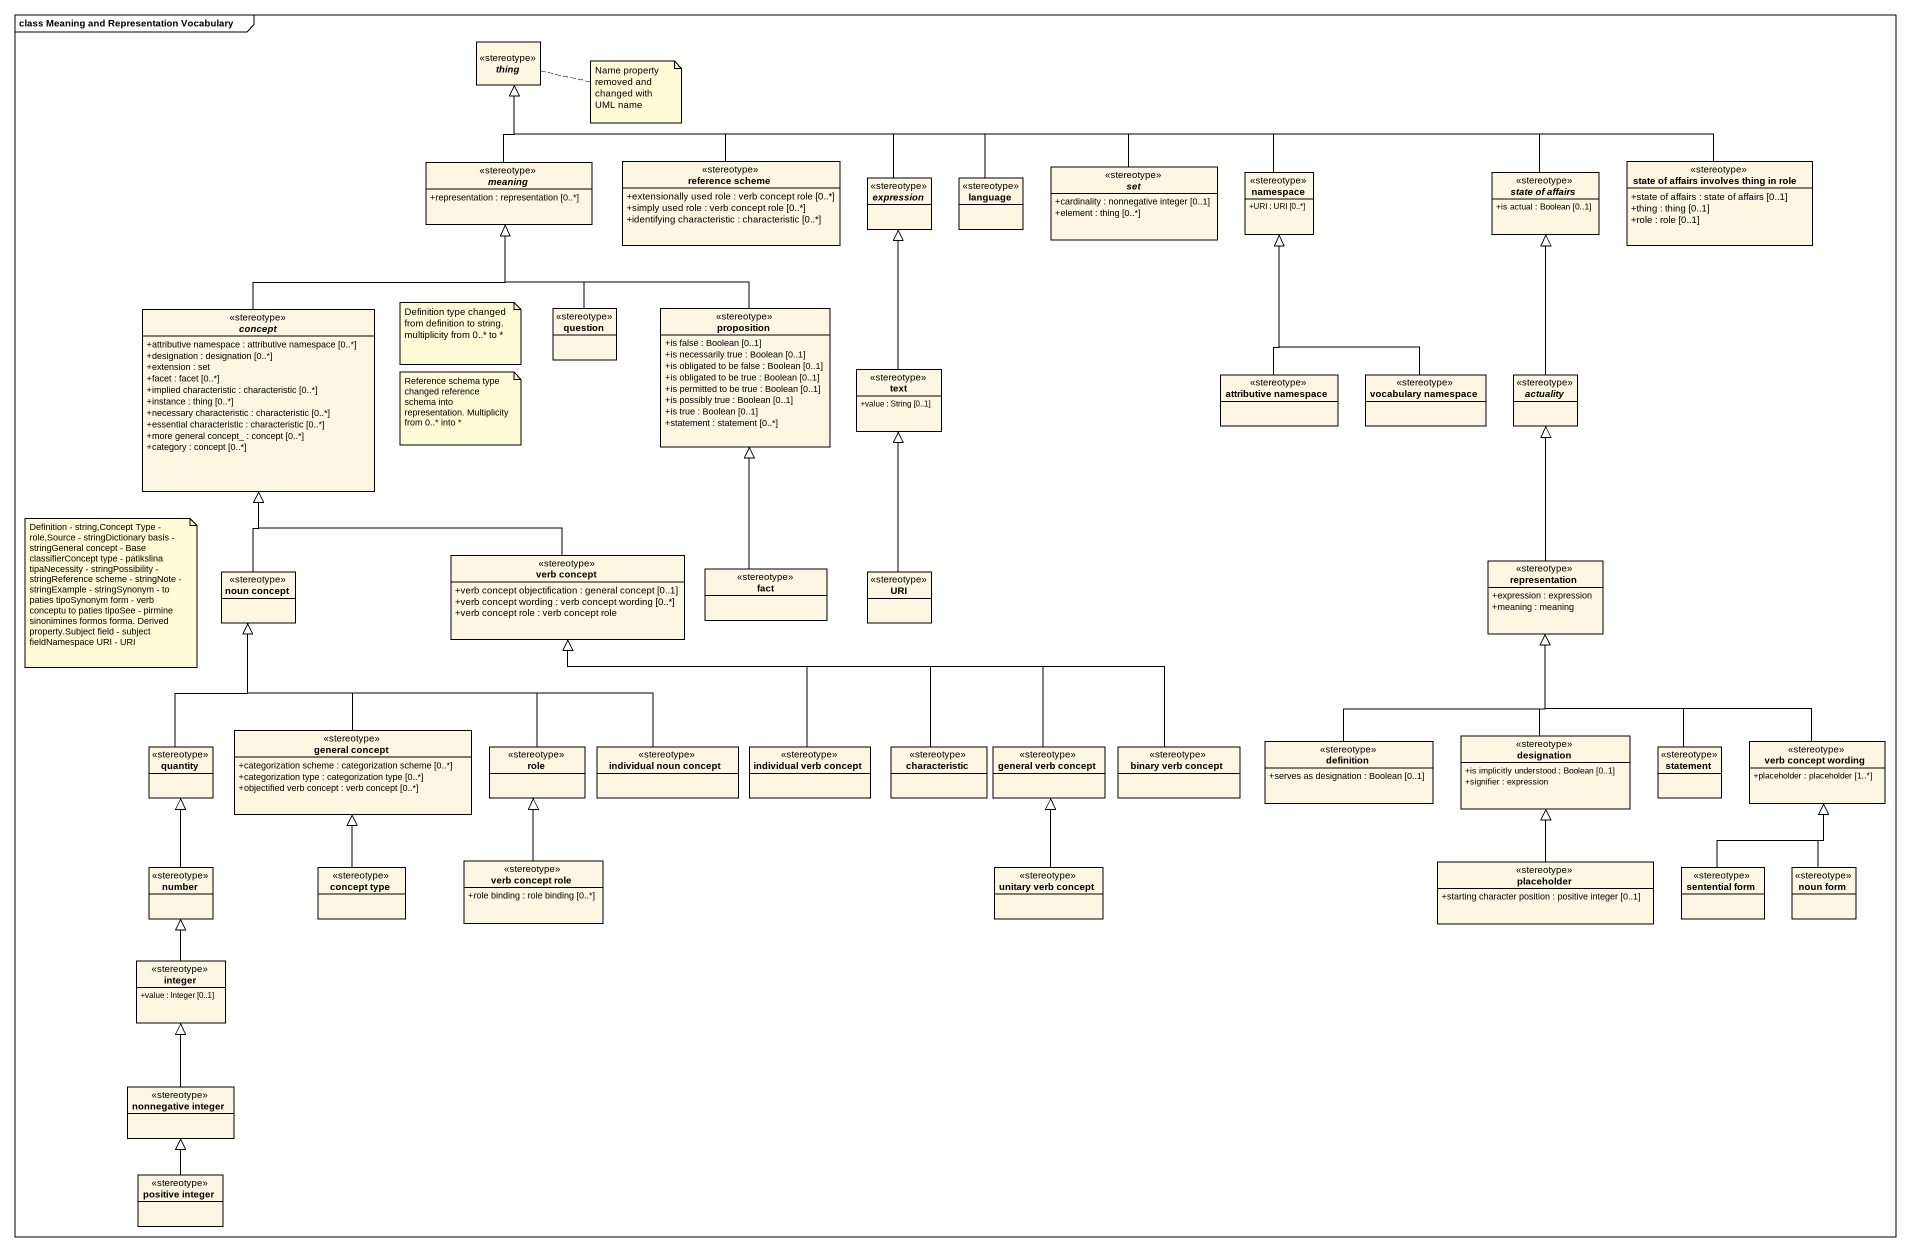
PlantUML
@startuml
mainframe class Meaning and Representation Vocabulary
hide circle
hide empty members
skinparam classAttributeIconSize 0
abstract class thing <<stereotype>>
abstract class meaning <<stereotype>> {
  +representation : representation [0..*]
}
class "reference scheme" as reference_scheme <<stereotype>> {
  +extensionally used role : verb concept role [0..*]
  +simply used role : verb concept role [0..*]
  +identifying characteristic : characteristic [0..*]
}
abstract class expression <<stereotype>>
class language <<stereotype>>
abstract class "set" as set_ <<stereotype>> {
  +cardinality : nonnegative integer [0..1]
  +element : thing [0..*]
}
class "namespace" as namespace_ <<stereotype>> {
  +URI : URI [0..*]
}
abstract class "state of affairs" as state_of_affairs <<stereotype>> {
  +is actual : Boolean [0..1]
}
class "state of affairs involves thing in role" as state_of_affairs_involves <<stereotype>> {
  +state of affairs : state of affairs [0..1]
  +thing : thing [0..1]
  +role : role [0..1]
}
abstract class concept <<stereotype>> {
  +attributive namespace : attributive namespace [0..*]
  +designation : designation [0..*]
  +extension : set
  +facet : facet [0..*]
  +implied characteristic : characteristic [0..*]
  +instance : thing [0..*]
  +necessary characteristic : characteristic [0..*]
  +essential characteristic : characteristic [0..*]
  +more general concept_ : concept [0..*]
  +category : concept [0..*]
}
class question <<stereotype>>
class proposition <<stereotype>> {
  +is false : Boolean [0..1]
  +is necessarily true : Boolean [0..1]
  +is obligated to be false : Boolean [0..1]
  +is obligated to be true : Boolean [0..1]
  +is permitted to be true : Boolean [0..1]
  +is possibly true : Boolean [0..1]
  +is true : Boolean [0..1]
  +statement : statement [0..*]
}
class text <<stereotype>> {
  +value : String [0..1]
}
class "attributive namespace" as attributive_namespace <<stereotype>>
class "vocabulary namespace" as vocabulary_namespace <<stereotype>>
abstract class actuality <<stereotype>>
class "noun concept" as noun_concept <<stereotype>>
class "verb concept" as verb_concept <<stereotype>> {
  +verb concept objectification : general concept [0..1]
  +verb concept wording : verb concept wording [0..*]
  +verb concept role : verb concept role
}
class fact <<stereotype>>
class URI <<stereotype>>
class representation <<stereotype>> {
  +expression : expression
  +meaning : meaning
}
class quantity <<stereotype>>
class "general concept" as general_concept <<stereotype>> {
  +categorization scheme : categorization scheme [0..*]
  +categorization type : categorization type [0..*]
  +objectified verb concept : verb concept [0..*]
}
class role <<stereotype>>
class "individual noun concept" as individual_noun_concept <<stereotype>>
class "individual verb concept" as individual_verb_concept <<stereotype>>
class characteristic <<stereotype>>
class "general verb concept" as general_verb_concept <<stereotype>>
class "binary verb concept" as binary_verb_concept <<stereotype>>
class definition <<stereotype>> {
  +serves as designation : Boolean [0..1]
}
class designation <<stereotype>> {
  +is implicitly understood : Boolean [0..1]
  +signifier : expression
}
class statement <<stereotype>>
class "verb concept wording" as verb_concept_wording <<stereotype>> {
  +placeholder : placeholder [1..*]
}
class number <<stereotype>>
class "concept type" as concept_type <<stereotype>>
class "verb concept role" as verb_concept_role <<stereotype>> {
  +role binding : role binding [0..*]
}
class "unitary verb concept" as unitary_verb_concept <<stereotype>>
class placeholder <<stereotype>> {
  +starting character position : positive integer [0..1]
}
class "sentential form" as sentential_form <<stereotype>>
class "noun form" as noun_form <<stereotype>>
class integer <<stereotype>> {
  +value : Integer [0..1]
}
class "nonnegative integer" as nonnegative_integer <<stereotype>>
class "positive integer" as positive_integer <<stereotype>>
meaning -up-|> thing
reference_scheme -up-|> thing
expression -left-|> thing
language -left-|> thing
set_ -left-|> thing
namespace_ -left-|> thing
state_of_affairs -left-|> thing
state_of_affairs_involves -left-|> thing
concept -up-|> meaning
question -up-|> meaning
proposition -up-|> meaning
text -up-|> expression
attributive_namespace -up-|> namespace_
vocabulary_namespace -up-|> namespace_
actuality -up-|> state_of_affairs
noun_concept -up-|> concept
verb_concept -up-|> concept
fact -up-|> proposition
URI -up-|> text
representation -up-|> actuality
quantity -up-|> noun_concept
general_concept -up-|> noun_concept
role -up-|> noun_concept
individual_noun_concept -left-|> noun_concept
individual_verb_concept -up-|> verb_concept
characteristic -left-|> verb_concept
general_verb_concept -left-|> verb_concept
binary_verb_concept -left-|> verb_concept
definition -up-|> representation
designation -up-|> representation
statement -up-|> representation
verb_concept_wording -up-|> representation
number -up-|> quantity
concept_type -up-|> general_concept
verb_concept_role -up-|> role
unitary_verb_concept -up-|> general_verb_concept
placeholder -up-|> designation
sentential_form -up-|> verb_concept_wording
noun_form -up-|> verb_concept_wording
integer -up-|> number
nonnegative_integer -up-|> integer
positive_integer -up-|> nonnegative_integer
note right of thing : Name property removed and changed with UML name
note as N2
  Definition type changed from definition to string. multiplicity from 0..* to *
end note
note as N3
  Reference schema type changed reference schema into representation. Multiplicity from 0..* into *
end note
note as N4
  Definition - string,Concept Type - role,Source - stringDictionary basis - stringGeneral concept - Base classifierConcept type - patikslina tipaNecessity - stringPossibility - stringReference scheme - stringNote - stringExample - stringSynonym - to paties tipoSynonym form - verb conceptu to paties tipoSee - pirmine sinonimines formos forma. Derived property.Subject field - subject fieldNamespace URI - URI
end note
@enduml
